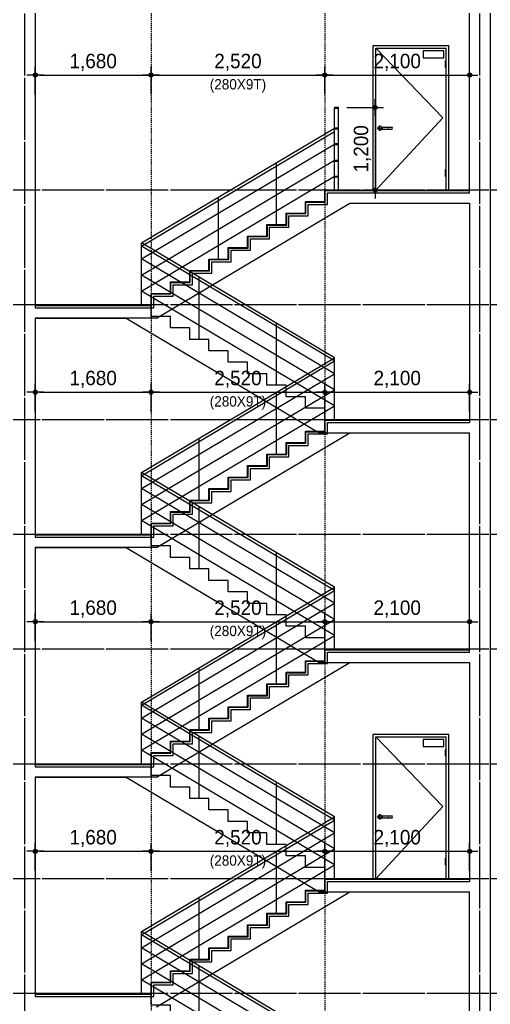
# Model space of a CAD drawing. Header units: millimetres. Extents: x 11948722 to 13111668, y -10771712 to -10232988.
# Drawn here: x 12645941 to 12652766, y -10483525 to -10469229 of the extents above; entities that cross this region are included whole.
import ezdxf

# ---------------------------------------------------------------- set-up
doc = ezdxf.new("R2010")
doc.units = ezdxf.units.MM
doc.header["$LTSCALE"] = 150
doc.header["$MEASUREMENT"] = 0
doc.linetypes.add('CEN', pattern=[6.2, 6, -0.1, 0, -0.1])
doc.linetypes.add('Xref-계단단면도$0$H', pattern=[1, 0.6, -0.4])
doc.layers.get('0').update_dxf_attribs({"linetype": 'CONTINUOUS'})
doc.layers.get('Defpoints').update_dxf_attribs({"color": 117, "linetype": 'CONTINUOUS'})
for name, color, linetype in [('A-중심선', 10, 'CEN'), ('CON-C', 2, 'CONTINUOUS'), ('ELE-8', 8, 'CONTINUOUS'), ('Xref-계단단면도$0$3 dim0', 7, 'CONTINUOUS'), ('Xref-계단단면도$0$A-CEIL', 6, 'CONTINUOUS'), ('Xref-계단단면도$0$A-DIM', 7, 'CONTINUOUS')]:
    doc.layers.add(name, color=color, linetype=linetype)
doc.styles.add('Xref-계단단면도$0$나눔고딕 Se', font='')
doc.styles.get('Xref-계단단면도$0$나눔고딕 Se').set_extended_font_data('Dotum')
doc.dimstyles.new('Xref-계단단면도$0$A1-100', dxfattribs={"dimtxt": 3, "dimasz": 1, "dimexe": 2, "dimexo": 2, "dimgap": 1, "dimtad": 1, "dimdec": 0, "dimzin": 12, "dimdsep": 46, "dimlunit": 6, "dimtxsty": 'Xref-계단단면도$0$나눔고딕 Se', "dimblk1": 'Xref-계단단면도$0$DIMDOT', "dimblk2": 'Xref-계단단면도$0$DIMDOT', "dimsah": 1, "dimcen": -1, "dimdle": 2, "dimclrd": 256, "dimclre": 256, "dimclrt": 3, "dimadec": 0, "dimazin": 0, "dimtfac": 1, "dimtdec": 0, "dimtix": 1, "dimtmove": 2, "dimatfit": 3, "dimldrblk": 'Xref-계단단면도$0$DIMDOT', "dimfxl": 1, "dimtvp": 1, "dimtolj": 1, "dimtzin": 12, "dimlwd": -1, "dimlwe": -1, "dimarcsym": 0})

# ---------------------------------------------------------------- blocks, each defined once
blk = doc.blocks.new('Xref-계단단면도$0$DIMDOT')
at = {"color": 0}
blk.add_line((-2, 0), (2, 0), dxfattribs=at)
for radius in [0.5, 0.25]:
    blk.add_circle((0, 0), radius, dxfattribs=at)
blk = doc.blocks.new('*D454')
at = {"layer": 'Defpoints', "color": 0, "lineweight": -3, "ltscale": 1200}
for p in [(12647846, -10481304), (12646166, -10481704), (12647846, -10481704)]:
    blk.add_point(p, dxfattribs=at)
at = {"layer": 'Xref-계단단면도$0$3 dim0'}
for p, q in [((12646166, -10481584), (12646166, -10481184)), ((12647846, -10481584), (12647846, -10481184)), ((12646226, -10481304), (12647786, -10481304))]:
    blk.add_line(p, q, dxfattribs=at)
at = {"layer": 'Xref-계단단면도$0$3 dim0', "ltscale": 1200, "xscale": 60, "yscale": 60, "zscale": 60, "rotation": 180}
blk.add_blockref('Xref-계단단면도$0$DIMDOT', (12646166, -10481304), dxfattribs=at)
at = {"layer": 'Xref-계단단면도$0$3 dim0', "ltscale": 1200, "xscale": 60, "yscale": 60, "zscale": 60}
blk.add_blockref('Xref-계단단면도$0$DIMDOT', (12647846, -10481304), dxfattribs=at)
at = {"layer": 'Xref-계단단면도$0$3 dim0', "color": 3, "ltscale": 1200, "insert": (12647006, -10481118), "char_height": 210, "attachment_point": 5, "style": 'Xref-계단단면도$0$나눔고딕 Se'}
blk.add_mtext('\\A1;1,680', dxfattribs=at)
blk = doc.blocks.new('*D455')
at = {"layer": 'Defpoints', "color": 0, "lineweight": -3, "ltscale": 1200}
for p in [(12650366, -10481304), (12647846, -10481704), (12650366, -10481704)]:
    blk.add_point(p, dxfattribs=at)
at = {"layer": 'Xref-계단단면도$0$3 dim0'}
for p, q in [((12647846, -10481584), (12647846, -10481184)), ((12650366, -10481584), (12650366, -10481184)), ((12647906, -10481304), (12650306, -10481304))]:
    blk.add_line(p, q, dxfattribs=at)
at = {"layer": 'Xref-계단단면도$0$3 dim0', "ltscale": 1200, "xscale": 60, "yscale": 60, "zscale": 60, "rotation": 180}
blk.add_blockref('Xref-계단단면도$0$DIMDOT', (12647846, -10481304), dxfattribs=at)
at = {"layer": 'Xref-계단단면도$0$3 dim0', "ltscale": 1200, "xscale": 60, "yscale": 60, "zscale": 60}
blk.add_blockref('Xref-계단단면도$0$DIMDOT', (12650366, -10481304), dxfattribs=at)
at = {"layer": 'Xref-계단단면도$0$3 dim0', "color": 3, "ltscale": 1200, "char_height": 210, "attachment_point": 5, "style": 'Xref-계단단면도$0$나눔고딕 Se'}
for s, insert in [('\\A1;2,520', (12649106, -10481118)), ('\\H0.714286x;(280X9T)', (12649106, -10481460))]:
    blk.add_mtext(s, dxfattribs=dict(at, insert=insert))
blk = doc.blocks.new('*D456')
at = {"layer": 'Defpoints', "color": 0, "lineweight": -3, "ltscale": 1200}
for p in [(12652466, -10481304), (12650366, -10481704), (12652466, -10481704)]:
    blk.add_point(p, dxfattribs=at)
at = {"layer": 'Xref-계단단면도$0$3 dim0'}
for p, q in [((12650366, -10481584), (12650366, -10481184)), ((12652466, -10481584), (12652466, -10481184)), ((12650426, -10481304), (12652406, -10481304))]:
    blk.add_line(p, q, dxfattribs=at)
at = {"layer": 'Xref-계단단면도$0$3 dim0', "ltscale": 1200, "xscale": 60, "yscale": 60, "zscale": 60, "rotation": 180}
blk.add_blockref('Xref-계단단면도$0$DIMDOT', (12650366, -10481304), dxfattribs=at)
at = {"layer": 'Xref-계단단면도$0$3 dim0', "ltscale": 1200, "xscale": 60, "yscale": 60, "zscale": 60}
blk.add_blockref('Xref-계단단면도$0$DIMDOT', (12652466, -10481304), dxfattribs=at)
at = {"layer": 'Xref-계단단면도$0$3 dim0', "color": 3, "ltscale": 1200, "insert": (12651416, -10481118), "char_height": 210, "attachment_point": 5, "style": 'Xref-계단단면도$0$나눔고딕 Se'}
blk.add_mtext('\\A1;2,100', dxfattribs=at)
blk = doc.blocks.new('*D457')
at = {"layer": 'Defpoints', "color": 0, "lineweight": -3, "ltscale": 1200}
for p in [(12647846, -10477970), (12646166, -10478370), (12647846, -10478370)]:
    blk.add_point(p, dxfattribs=at)
at = {"layer": 'Xref-계단단면도$0$3 dim0'}
for p, q in [((12646166, -10478250), (12646166, -10477850)), ((12647846, -10478250), (12647846, -10477850)), ((12646226, -10477970), (12647786, -10477970))]:
    blk.add_line(p, q, dxfattribs=at)
at = {"layer": 'Xref-계단단면도$0$3 dim0', "ltscale": 1200, "xscale": 60, "yscale": 60, "zscale": 60, "rotation": 180}
blk.add_blockref('Xref-계단단면도$0$DIMDOT', (12646166, -10477970), dxfattribs=at)
at = {"layer": 'Xref-계단단면도$0$3 dim0', "ltscale": 1200, "xscale": 60, "yscale": 60, "zscale": 60}
blk.add_blockref('Xref-계단단면도$0$DIMDOT', (12647846, -10477970), dxfattribs=at)
at = {"layer": 'Xref-계단단면도$0$3 dim0', "color": 3, "ltscale": 1200, "insert": (12647006, -10477785), "char_height": 210, "attachment_point": 5, "style": 'Xref-계단단면도$0$나눔고딕 Se'}
blk.add_mtext('\\A1;1,680', dxfattribs=at)
blk = doc.blocks.new('*D458')
at = {"layer": 'Defpoints', "color": 0, "lineweight": -3, "ltscale": 1200}
for p in [(12650366, -10477970), (12647846, -10478370), (12650366, -10478370)]:
    blk.add_point(p, dxfattribs=at)
at = {"layer": 'Xref-계단단면도$0$3 dim0'}
for p, q in [((12647846, -10478250), (12647846, -10477850)), ((12650366, -10478250), (12650366, -10477850)), ((12647906, -10477970), (12650306, -10477970))]:
    blk.add_line(p, q, dxfattribs=at)
at = {"layer": 'Xref-계단단면도$0$3 dim0', "ltscale": 1200, "xscale": 60, "yscale": 60, "zscale": 60, "rotation": 180}
blk.add_blockref('Xref-계단단면도$0$DIMDOT', (12647846, -10477970), dxfattribs=at)
at = {"layer": 'Xref-계단단면도$0$3 dim0', "ltscale": 1200, "xscale": 60, "yscale": 60, "zscale": 60}
blk.add_blockref('Xref-계단단면도$0$DIMDOT', (12650366, -10477970), dxfattribs=at)
at = {"layer": 'Xref-계단단면도$0$3 dim0', "color": 3, "ltscale": 1200, "char_height": 210, "attachment_point": 5, "style": 'Xref-계단단면도$0$나눔고딕 Se'}
for s, insert in [('\\A1;2,520', (12649106, -10477785)), ('\\H0.714286x;(280X9T)', (12649106, -10478126))]:
    blk.add_mtext(s, dxfattribs=dict(at, insert=insert))
blk = doc.blocks.new('*D459')
at = {"layer": 'Defpoints', "color": 0, "lineweight": -3, "ltscale": 1200}
for p in [(12652466, -10477970), (12650366, -10478370), (12652466, -10478370)]:
    blk.add_point(p, dxfattribs=at)
at = {"layer": 'Xref-계단단면도$0$3 dim0'}
for p, q in [((12650366, -10478250), (12650366, -10477850)), ((12652466, -10478250), (12652466, -10477850)), ((12650426, -10477970), (12652406, -10477970))]:
    blk.add_line(p, q, dxfattribs=at)
at = {"layer": 'Xref-계단단면도$0$3 dim0', "ltscale": 1200, "xscale": 60, "yscale": 60, "zscale": 60, "rotation": 180}
blk.add_blockref('Xref-계단단면도$0$DIMDOT', (12650366, -10477970), dxfattribs=at)
at = {"layer": 'Xref-계단단면도$0$3 dim0', "ltscale": 1200, "xscale": 60, "yscale": 60, "zscale": 60}
blk.add_blockref('Xref-계단단면도$0$DIMDOT', (12652466, -10477970), dxfattribs=at)
at = {"layer": 'Xref-계단단면도$0$3 dim0', "color": 3, "ltscale": 1200, "insert": (12651416, -10477785), "char_height": 210, "attachment_point": 5, "style": 'Xref-계단단면도$0$나눔고딕 Se'}
blk.add_mtext('\\A1;2,100', dxfattribs=at)
blk = doc.blocks.new('*D460')
at = {"layer": 'Defpoints', "color": 0, "lineweight": -3, "ltscale": 1200}
for p in [(12647846, -10474637), (12646166, -10475037), (12647846, -10475037)]:
    blk.add_point(p, dxfattribs=at)
at = {"layer": 'Xref-계단단면도$0$3 dim0'}
for p, q in [((12646166, -10474917), (12646166, -10474517)), ((12646226, -10474637), (12647786, -10474637)), ((12647846, -10474917), (12647846, -10474517))]:
    blk.add_line(p, q, dxfattribs=at)
at = {"layer": 'Xref-계단단면도$0$3 dim0', "ltscale": 1200, "xscale": 60, "yscale": 60, "zscale": 60, "rotation": 180}
blk.add_blockref('Xref-계단단면도$0$DIMDOT', (12646166, -10474637), dxfattribs=at)
at = {"layer": 'Xref-계단단면도$0$3 dim0', "ltscale": 1200, "xscale": 60, "yscale": 60, "zscale": 60}
blk.add_blockref('Xref-계단단면도$0$DIMDOT', (12647846, -10474637), dxfattribs=at)
at = {"layer": 'Xref-계단단면도$0$3 dim0', "color": 3, "ltscale": 1200, "insert": (12647006, -10474451), "char_height": 210, "attachment_point": 5, "style": 'Xref-계단단면도$0$나눔고딕 Se'}
blk.add_mtext('\\A1;1,680', dxfattribs=at)
blk = doc.blocks.new('*D461')
at = {"layer": 'Defpoints', "color": 0, "lineweight": -3, "ltscale": 1200}
for p in [(12650366, -10474637), (12647846, -10475037), (12650366, -10475037)]:
    blk.add_point(p, dxfattribs=at)
at = {"layer": 'Xref-계단단면도$0$3 dim0'}
for p, q in [((12647846, -10474917), (12647846, -10474517)), ((12647906, -10474637), (12650306, -10474637)), ((12650366, -10474917), (12650366, -10474517))]:
    blk.add_line(p, q, dxfattribs=at)
at = {"layer": 'Xref-계단단면도$0$3 dim0', "ltscale": 1200, "xscale": 60, "yscale": 60, "zscale": 60, "rotation": 180}
blk.add_blockref('Xref-계단단면도$0$DIMDOT', (12647846, -10474637), dxfattribs=at)
at = {"layer": 'Xref-계단단면도$0$3 dim0', "ltscale": 1200, "xscale": 60, "yscale": 60, "zscale": 60}
blk.add_blockref('Xref-계단단면도$0$DIMDOT', (12650366, -10474637), dxfattribs=at)
at = {"layer": 'Xref-계단단면도$0$3 dim0', "color": 3, "ltscale": 1200, "char_height": 210, "attachment_point": 5, "style": 'Xref-계단단면도$0$나눔고딕 Se'}
for s, insert in [('\\A1;2,520', (12649106, -10474451)), ('\\H0.714286x;(280X9T)', (12649106, -10474793))]:
    blk.add_mtext(s, dxfattribs=dict(at, insert=insert))
blk = doc.blocks.new('*D462')
at = {"layer": 'Defpoints', "color": 0, "lineweight": -3, "ltscale": 1200}
for p in [(12652466, -10474637), (12650366, -10475037), (12652466, -10475037)]:
    blk.add_point(p, dxfattribs=at)
at = {"layer": 'Xref-계단단면도$0$3 dim0'}
for p, q in [((12650366, -10474917), (12650366, -10474517)), ((12650426, -10474637), (12652406, -10474637)), ((12652466, -10474917), (12652466, -10474517))]:
    blk.add_line(p, q, dxfattribs=at)
at = {"layer": 'Xref-계단단면도$0$3 dim0', "ltscale": 1200, "xscale": 60, "yscale": 60, "zscale": 60, "rotation": 180}
blk.add_blockref('Xref-계단단면도$0$DIMDOT', (12650366, -10474637), dxfattribs=at)
at = {"layer": 'Xref-계단단면도$0$3 dim0', "ltscale": 1200, "xscale": 60, "yscale": 60, "zscale": 60}
blk.add_blockref('Xref-계단단면도$0$DIMDOT', (12652466, -10474637), dxfattribs=at)
at = {"layer": 'Xref-계단단면도$0$3 dim0', "color": 3, "ltscale": 1200, "insert": (12651416, -10474451), "char_height": 210, "attachment_point": 5, "style": 'Xref-계단단면도$0$나눔고딕 Se'}
blk.add_mtext('\\A1;2,100', dxfattribs=at)
blk = doc.blocks.new('*D463')
at = {"layer": 'Defpoints', "color": 0, "lineweight": -3, "ltscale": 1200}
for p in [(12647846, -10470033), (12646166, -10470433), (12647846, -10470433)]:
    blk.add_point(p, dxfattribs=at)
at = {"layer": 'Xref-계단단면도$0$3 dim0'}
for p, q in [((12646166, -10470313), (12646166, -10469913)), ((12647846, -10470313), (12647846, -10469913)), ((12646226, -10470033), (12647786, -10470033))]:
    blk.add_line(p, q, dxfattribs=at)
at = {"layer": 'Xref-계단단면도$0$3 dim0', "ltscale": 1200, "xscale": 60, "yscale": 60, "zscale": 60, "rotation": 180}
blk.add_blockref('Xref-계단단면도$0$DIMDOT', (12646166, -10470033), dxfattribs=at)
at = {"layer": 'Xref-계단단면도$0$3 dim0', "ltscale": 1200, "xscale": 60, "yscale": 60, "zscale": 60}
blk.add_blockref('Xref-계단단면도$0$DIMDOT', (12647846, -10470033), dxfattribs=at)
at = {"layer": 'Xref-계단단면도$0$3 dim0', "color": 3, "ltscale": 1200, "insert": (12647006, -10469848), "char_height": 210, "attachment_point": 5, "style": 'Xref-계단단면도$0$나눔고딕 Se'}
blk.add_mtext('\\A1;1,680', dxfattribs=at)
blk = doc.blocks.new('*D464')
at = {"layer": 'Defpoints', "color": 0, "lineweight": -3, "ltscale": 1200}
for p in [(12650366, -10470033), (12647846, -10470433), (12650366, -10470433)]:
    blk.add_point(p, dxfattribs=at)
at = {"layer": 'Xref-계단단면도$0$3 dim0'}
for p, q in [((12647846, -10470313), (12647846, -10469913)), ((12650366, -10470313), (12650366, -10469913)), ((12647906, -10470033), (12650306, -10470033))]:
    blk.add_line(p, q, dxfattribs=at)
at = {"layer": 'Xref-계단단면도$0$3 dim0', "ltscale": 1200, "xscale": 60, "yscale": 60, "zscale": 60, "rotation": 180}
blk.add_blockref('Xref-계단단면도$0$DIMDOT', (12647846, -10470033), dxfattribs=at)
at = {"layer": 'Xref-계단단면도$0$3 dim0', "ltscale": 1200, "xscale": 60, "yscale": 60, "zscale": 60}
blk.add_blockref('Xref-계단단면도$0$DIMDOT', (12650366, -10470033), dxfattribs=at)
at = {"layer": 'Xref-계단단면도$0$3 dim0', "color": 3, "ltscale": 1200, "char_height": 210, "attachment_point": 5, "style": 'Xref-계단단면도$0$나눔고딕 Se'}
for s, insert in [('\\A1;2,520', (12649106, -10469848)), ('\\H0.714286x;(280X9T)', (12649106, -10470189))]:
    blk.add_mtext(s, dxfattribs=dict(at, insert=insert))
blk = doc.blocks.new('*D465')
at = {"layer": 'Defpoints', "color": 0, "lineweight": -3, "ltscale": 1200}
for p in [(12652466, -10470033), (12650366, -10470433), (12652466, -10470433)]:
    blk.add_point(p, dxfattribs=at)
at = {"layer": 'Xref-계단단면도$0$3 dim0'}
for p, q in [((12650366, -10470313), (12650366, -10469913)), ((12652466, -10470313), (12652466, -10469913)), ((12650426, -10470033), (12652406, -10470033))]:
    blk.add_line(p, q, dxfattribs=at)
at = {"layer": 'Xref-계단단면도$0$3 dim0', "ltscale": 1200, "xscale": 60, "yscale": 60, "zscale": 60, "rotation": 180}
blk.add_blockref('Xref-계단단면도$0$DIMDOT', (12650366, -10470033), dxfattribs=at)
at = {"layer": 'Xref-계단단면도$0$3 dim0', "ltscale": 1200, "xscale": 60, "yscale": 60, "zscale": 60}
blk.add_blockref('Xref-계단단면도$0$DIMDOT', (12652466, -10470033), dxfattribs=at)
at = {"layer": 'Xref-계단단면도$0$3 dim0', "color": 3, "ltscale": 1200, "insert": (12651416, -10469848), "char_height": 210, "attachment_point": 5, "style": 'Xref-계단단면도$0$나눔고딕 Se'}
blk.add_mtext('\\A1;2,100', dxfattribs=at)
blk = doc.blocks.new('*D472')
at = {"layer": 'Defpoints', "color": 0, "lineweight": -3, "ltscale": 1200}
for p in [(12650566, -10470504), (12650566, -10471704), (12651096, -10471704)]:
    blk.add_point(p, dxfattribs=at)
at = {"layer": 'Xref-계단단면도$0$3 dim0'}
for p, q in [((12650686, -10470504), (12651216, -10470504)), ((12651096, -10470564), (12651096, -10471644)), ((12650686, -10471704), (12651216, -10471704))]:
    blk.add_line(p, q, dxfattribs=at)
at = {"layer": 'Xref-계단단면도$0$3 dim0', "ltscale": 1200, "xscale": 60, "yscale": 60, "zscale": 60}
for p, rotation in [((12651096, -10470504), 90), ((12651096, -10471704), 270)]:
    blk.add_blockref('Xref-계단단면도$0$DIMDOT', p, dxfattribs=dict(at, rotation=rotation))
at = {"layer": 'Xref-계단단면도$0$3 dim0', "color": 3, "ltscale": 1200, "insert": (12650910, -10471104), "char_height": 210, "attachment_point": 5, "rotation": 90, "style": 'Xref-계단단면도$0$나눔고딕 Se'}
blk.add_mtext('\\A1;1,200', dxfattribs=at)
blk = doc.blocks.new('A$C52377B3B')
at = {"layer": 'ELE-8', "ltscale": 300}
for p, q in [((-1100, 2100), (0, 2100)), ((-1100, 0), (-1100, 2100)), ((-1060, 2060), (-90, 1050)), ((-1060, 2060), (-40, 2060)), ((-1060, 0), (-1060, 2060)), ((-40, 0), (-40, 2060)), ((0, 0), (0, 2100)), ((-50, 1880), (-40, 1880)), ((-50, 1780), (-50, 1880)), ((-50, 1780), (-40, 1780)), ((-90, 1050), (-1060, 0)), ((-1040, 900), (-960, 900)), ((-1000, 860), (-1000, 940)), ((-974, 915), (-824, 915)), ((-974, 885), (-824, 885)), ((-50, 300), (-40, 300)), ((-50, 200), (-50, 300)), ((-50, 200), (-40, 200)), ((-1100, 0), (0, 0))]:
    blk.add_line(p, q, dxfattribs=at)
blk.add_lwpolyline([(-372, 2023), (-372, 1924, 0.414214), (-371, 1923), (-72, 1923, 0.414214), (-72, 1924), (-72, 2023, 0.414214), (-72, 2023), (-371, 2023, 0.414214)], format="xyb", close=True, dxfattribs=at)
blk.add_circle((-1000, 900), 30, dxfattribs=at)
for start, end in [(150, 210), (330, 30)]:
    blk.add_arc((-850, 900), 30, start, end, dxfattribs=at)
blk = doc.blocks.new('zw$3F14')
at = {"layer": 'Xref-계단단면도$0$A-CEIL', "ltscale": 1200}
for p, q in [((0, 0), (0, 1200)), ((60, 0), (60, 1200))]:
    blk.add_line(p, q, dxfattribs=at)
at = {"layer": 'Xref-계단단면도$0$A-CEIL', "color": 4, "ltscale": 1200}
for points in [[(60, 1200), (0, 1200), (0, 1191), (60, 1191)], [(60, 900), (0, 900), (0, 891), (60, 891)], [(60, 670), (0, 670), (0, 661), (60, 661)], [(60, 430), (0, 430), (0, 421), (60, 421)], [(60, 200), (0, 200), (0, 191), (60, 191)]]:
    blk.add_lwpolyline(points, close=True, dxfattribs=at)

msp = doc.modelspace()

# ---------------------------------------------------------------- linework, layer by layer
at = {"layer": 'A-중심선'}
for p, q in [((12646015.8, -10505384.5), (12646015.8, -10458703.5)), ((12652615.8, -10505384.5), (12652615.8, -10458703.5)), ((12657396.5, -10471703.5), (12639770.5, -10471703.5)), ((12657396.5, -10473370.2), (12639770.5, -10473370.2)), ((12657396.5, -10475036.9), (12639770.5, -10475036.9)), ((12657396.5, -10476703.5), (12639770.5, -10476703.5)), ((12657396.5, -10478370.2), (12639770.5, -10478370.2)), ((12657396.5, -10480036.9), (12639770.5, -10480036.9)), ((12657396.5, -10481703.5), (12639770.5, -10481703.5)), ((12657396.5, -10483370.2), (12639770.5, -10483370.2))]:
    msp.add_line(p, q, dxfattribs=at)
at = {"layer": 'CON-C', "ltscale": 1200}
for p, q in [((12652765.8, -10461953.5), (12652765.8, -10501943.5)), ((12646165.8, -10462203.5), (12646165.8, -10473410.2)), ((12652465.8, -10471743.5), (12652465.8, -10462203.5)), ((12647927, -10473560.2), (12650727, -10471893.5)), ((12650727, -10471893.5), (12652465.8, -10471893.5)), ((12652465.8, -10471893.5), (12652465.8, -10475076.9)), ((12646165.8, -10473560.2), (12646165.8, -10476743.5)), ((12647927, -10473560.2), (12646165.8, -10473560.2)), ((12647927, -10476893.5), (12650727, -10475226.9)), ((12650727, -10475226.9), (12652465.8, -10475226.9)), ((12646165.8, -10476893.5), (12646165.8, -10480076.9)), ((12647927, -10476893.5), (12646165.8, -10476893.5)), ((12647927, -10480226.9), (12650727, -10478560.2)), ((12650727, -10478560.2), (12652465.8, -10478560.2)), ((12646165.8, -10480226.9), (12646165.8, -10483410.2)), ((12647927, -10480226.9), (12646165.8, -10480226.9)), ((12647927, -10483560.2), (12650727, -10481893.5)), ((12650727, -10481893.5), (12652465.8, -10481893.5)), ((12652465.8, -10485076.9), (12652465.8, -10481893.5))]:
    msp.add_line(p, q, dxfattribs=at)
at = {"layer": 'CON-C', "ltscale": 1200, "flags": 128}
for points in [[(12646165.8, -10473410.2), (12647885.8, -10473410.2), (12647885.8, -10473243.5), (12648165.8, -10473243.5), (12648165.8, -10473076.9), (12648445.8, -10473076.9), (12648445.8, -10472910.2), (12648725.8, -10472910.2), (12648725.8, -10472743.5), (12649005.8, -10472743.5), (12649005.8, -10472576.9), (12649285.8, -10472576.9), (12649285.8, -10472410.2), (12649565.8, -10472410.2), (12649565.8, -10472243.5), (12649845.8, -10472243.5), (12649845.8, -10472076.9), (12650125.8, -10472076.9), (12650125.8, -10471910.2), (12650405.8, -10471910.2), (12650405.8, -10471743.5), (12652465.8, -10471743.5)], [(12646165.8, -10476743.5), (12647885.8, -10476743.5), (12647885.8, -10476576.9), (12648165.8, -10476576.9), (12648165.8, -10476410.2), (12648445.8, -10476410.2), (12648445.8, -10476243.5), (12648725.8, -10476243.5), (12648725.8, -10476076.9), (12649005.8, -10476076.9), (12649005.8, -10475910.2), (12649285.8, -10475910.2), (12649285.8, -10475743.5), (12649565.8, -10475743.5), (12649565.8, -10475576.9), (12649845.8, -10475576.9), (12649845.8, -10475410.2), (12650125.8, -10475410.2), (12650125.8, -10475243.5), (12650405.8, -10475243.5), (12650405.8, -10475076.9), (12652465.8, -10475076.9)], [(12646165.8, -10480076.9), (12647885.8, -10480076.9), (12647885.8, -10479910.2), (12648165.8, -10479910.2), (12648165.8, -10479743.5), (12648445.8, -10479743.5), (12648445.8, -10479576.9), (12648725.8, -10479576.9), (12648725.8, -10479410.2), (12649005.8, -10479410.2), (12649005.8, -10479243.5), (12649285.8, -10479243.5), (12649285.8, -10479076.9), (12649565.8, -10479076.9), (12649565.8, -10478910.2), (12649845.8, -10478910.2), (12649845.8, -10478743.5), (12650125.8, -10478743.5), (12650125.8, -10478576.9), (12650405.8, -10478576.9), (12650405.8, -10478410.2), (12652465.8, -10478410.2)], [(12646165.8, -10483410.2), (12647885.8, -10483410.2), (12647885.8, -10483243.5), (12648165.8, -10483243.5), (12648165.8, -10483076.9), (12648445.8, -10483076.9), (12648445.8, -10482910.2), (12648725.8, -10482910.2), (12648725.8, -10482743.5), (12649005.8, -10482743.5), (12649005.8, -10482576.9), (12649285.8, -10482576.9), (12649285.8, -10482410.2), (12649565.8, -10482410.2), (12649565.8, -10482243.5), (12649845.8, -10482243.5), (12649845.8, -10482076.9), (12650125.8, -10482076.9), (12650125.8, -10481910.2), (12650405.8, -10481910.2), (12650405.8, -10481743.5), (12652465.8, -10481743.5)]]:
    msp.add_lwpolyline(points, dxfattribs=at)
at = {"layer": 'CON-C', "ltscale": 1200}
for points in [[(12652465.8, -10478410.2), (12652465.8, -10475226.9)], [(12652465.8, -10478560.2), (12652465.8, -10481743.5)]]:
    msp.add_lwpolyline(points, dxfattribs=at)
at = {"layer": 'ELE-8', "ltscale": 300}
for p, q in [((12650505.8, -10474136.9), (12647705.8, -10472470.2)), ((12647705.8, -10473370.2), (12647705.8, -10472470.2)), ((12650505.8, -10474183.4), (12647705.8, -10472516.7)), ((12650505.8, -10474369.6), (12647705.8, -10472702.9)), ((12650505.8, -10474602.4), (12647705.8, -10472935.7)), ((12648545.8, -10473870.2), (12648545.8, -10472970.2)), ((12650505.8, -10474835.1), (12647705.8, -10473168.4)), ((12646165.8, -10473560.2), (12647484.5, -10473560.2)), ((12647484.5, -10473560.2), (12650284.5, -10475226.9)), ((12649665.8, -10474536.9), (12649665.8, -10473636.9)), ((12650505.8, -10475036.9), (12650505.8, -10474136.9)), ((12650284.5, -10475226.9), (12652465.8, -10475226.9)), ((12650505.8, -10477470.2), (12647705.8, -10475803.5)), ((12647705.8, -10476703.5), (12647705.8, -10475803.5)), ((12650505.8, -10477516.7), (12647705.8, -10475850.1)), ((12650505.8, -10477702.9), (12647705.8, -10476036.3)), ((12650505.8, -10477935.7), (12647705.8, -10476269)), ((12648545.8, -10477203.5), (12648545.8, -10476303.5)), ((12650505.8, -10478168.4), (12647705.8, -10476501.8)), ((12646165.8, -10476893.5), (12647484.5, -10476893.5)), ((12647484.5, -10476893.5), (12650284.5, -10478560.2)), ((12649665.8, -10477870.2), (12649665.8, -10476970.2)), ((12650505.8, -10478370.2), (12650505.8, -10477470.2)), ((12650284.5, -10478560.2), (12652465.8, -10478560.2)), ((12650505.8, -10480803.5), (12647705.8, -10479136.9)), ((12647705.8, -10480036.9), (12647705.8, -10479136.9)), ((12650505.8, -10480850.1), (12647705.8, -10479183.4)), ((12650505.8, -10481036.3), (12647705.8, -10479369.6)), ((12650505.8, -10481269), (12647705.8, -10479602.4)), ((12648545.8, -10480536.9), (12648545.8, -10479636.9)), ((12650505.8, -10481501.8), (12647705.8, -10479835.1)), ((12646165.8, -10480226.9), (12647484.5, -10480226.9)), ((12647484.5, -10480226.9), (12650284.5, -10481893.5)), ((12649665.8, -10481203.5), (12649665.8, -10480303.5)), ((12650505.8, -10481703.5), (12650505.8, -10480803.5)), ((12650284.5, -10481893.5), (12652465.8, -10481893.5)), ((12650505.8, -10484136.9), (12647705.8, -10482470.2)), ((12647705.8, -10483370.2), (12647705.8, -10482470.2)), ((12650505.8, -10484183.4), (12647705.8, -10482516.7)), ((12650505.8, -10484369.6), (12647705.8, -10482702.9)), ((12650505.8, -10484602.4), (12647705.8, -10482935.7)), ((12648545.8, -10483870.2), (12648545.8, -10482970.2)), ((12650505.8, -10484835.1), (12647705.8, -10483168.4))]:
    msp.add_line(p, q, dxfattribs=at)
at = {"layer": 'ELE-8', "ltscale": 300, "flags": 128}
for points in [[(12652465.8, -10475036.9), (12650365.8, -10475036.9), (12650365.8, -10474870.2), (12650085.8, -10474870.2), (12650085.8, -10474703.5), (12649805.8, -10474703.5), (12649805.8, -10474536.9), (12649525.8, -10474536.9), (12649525.8, -10474370.2), (12649245.8, -10474370.2), (12649245.8, -10474203.5), (12648965.8, -10474203.5), (12648965.8, -10474036.9), (12648685.8, -10474036.9), (12648685.8, -10473870.2), (12648405.8, -10473870.2), (12648405.8, -10473703.5), (12648125.8, -10473703.5), (12648125.8, -10473536.9), (12647845.8, -10473536.9), (12647845.8, -10473370.2), (12646165.8, -10473370.2)], [(12652465.8, -10478370.2), (12650365.8, -10478370.2), (12650365.8, -10478203.5), (12650085.8, -10478203.5), (12650085.8, -10478036.9), (12649805.8, -10478036.9), (12649805.8, -10477870.2), (12649525.8, -10477870.2), (12649525.8, -10477703.5), (12649245.8, -10477703.5), (12649245.8, -10477536.9), (12648965.8, -10477536.9), (12648965.8, -10477370.2), (12648685.8, -10477370.2), (12648685.8, -10477203.5), (12648405.8, -10477203.5), (12648405.8, -10477036.9), (12648125.8, -10477036.9), (12648125.8, -10476870.2), (12647845.8, -10476870.2), (12647845.8, -10476703.5), (12646165.8, -10476703.5)], [(12652465.8, -10481703.5), (12650365.8, -10481703.5), (12650365.8, -10481536.9), (12650085.8, -10481536.9), (12650085.8, -10481370.2), (12649805.8, -10481370.2), (12649805.8, -10481203.5), (12649525.8, -10481203.5), (12649525.8, -10481036.9), (12649245.8, -10481036.9), (12649245.8, -10480870.2), (12648965.8, -10480870.2), (12648965.8, -10480703.5), (12648685.8, -10480703.5), (12648685.8, -10480536.9), (12648405.8, -10480536.9), (12648405.8, -10480370.2), (12648125.8, -10480370.2), (12648125.8, -10480203.5), (12647845.8, -10480203.5), (12647845.8, -10480036.9), (12646165.8, -10480036.9)], [(12652465.8, -10485036.9), (12650365.8, -10485036.9), (12650365.8, -10484870.2), (12650085.8, -10484870.2), (12650085.8, -10484703.5), (12649805.8, -10484703.5), (12649805.8, -10484536.9), (12649525.8, -10484536.9), (12649525.8, -10484370.2), (12649245.8, -10484370.2), (12649245.8, -10484203.5), (12648965.8, -10484203.5), (12648965.8, -10484036.9), (12648685.8, -10484036.9), (12648685.8, -10483870.2), (12648405.8, -10483870.2), (12648405.8, -10483703.5), (12648125.8, -10483703.5), (12648125.8, -10483536.9), (12647845.8, -10483536.9), (12647845.8, -10483370.2), (12646165.8, -10483370.2)]]:
    msp.add_lwpolyline(points, dxfattribs=at)
at = {"layer": 'Xref-계단단면도$0$A-CEIL', "ltscale": 1200}
for p, q in [((12647705.8, -10472470.2), (12650505.8, -10470803.5)), ((12647705.8, -10472516.7), (12650505.8, -10470850.1)), ((12647705.8, -10472702.9), (12650505.8, -10471036.3)), ((12647705.8, -10472935.7), (12650505.8, -10471269)), ((12649665.8, -10472203.5), (12649665.8, -10471303.5)), ((12647705.8, -10473168.4), (12650505.8, -10471501.8)), ((12648825.8, -10472703.5), (12648825.8, -10471803.5)), ((12647705.8, -10473370.2), (12647705.8, -10472470.2)), ((12647705.8, -10475803.5), (12650505.8, -10474136.9)), ((12647705.8, -10475850.1), (12650505.8, -10474183.4)), ((12650505.8, -10475036.9), (12650505.8, -10474136.9)), ((12647705.8, -10476036.3), (12650505.8, -10474369.6)), ((12647705.8, -10476269), (12650505.8, -10474602.4)), ((12649665.8, -10475536.9), (12649665.8, -10474636.9)), ((12647705.8, -10476501.8), (12650505.8, -10474835.1)), ((12648545.8, -10476203.5), (12648545.8, -10475303.5)), ((12647705.8, -10476703.5), (12647705.8, -10475803.5)), ((12647705.8, -10479136.9), (12650505.8, -10477470.2)), ((12650505.8, -10478370.2), (12650505.8, -10477470.2)), ((12647705.8, -10479183.4), (12650505.8, -10477516.7)), ((12647705.8, -10479369.6), (12650505.8, -10477702.9)), ((12647705.8, -10479602.4), (12650505.8, -10477935.7)), ((12649665.8, -10478870.2), (12649665.8, -10477970.2)), ((12647705.8, -10479835.1), (12650505.8, -10478168.4)), ((12648545.8, -10479536.9), (12648545.8, -10478636.9)), ((12647705.8, -10480036.9), (12647705.8, -10479136.9)), ((12647705.8, -10482470.2), (12650505.8, -10480803.5)), ((12647705.8, -10482516.7), (12650505.8, -10480850.1)), ((12650505.8, -10481703.5), (12650505.8, -10480803.5)), ((12647705.8, -10482702.9), (12650505.8, -10481036.3)), ((12647705.8, -10482935.7), (12650505.8, -10481269)), ((12649665.8, -10482203.5), (12649665.8, -10481303.5)), ((12647705.8, -10483168.4), (12650505.8, -10481501.8)), ((12648545.8, -10482870.2), (12648545.8, -10481970.2)), ((12647705.8, -10483370.2), (12647705.8, -10482470.2))]:
    msp.add_line(p, q, dxfattribs=at)
at = {"layer": 'Xref-계단단면도$0$A-CEIL', "ltscale": 1200, "flags": 128}
for points in [[(12646165.8, -10473370.2), (12647845.8, -10473370.2), (12647845.8, -10473203.5), (12648125.8, -10473203.5), (12648125.8, -10473036.9), (12648405.8, -10473036.9), (12648405.8, -10472870.2), (12648685.8, -10472870.2), (12648685.8, -10472703.5), (12648965.8, -10472703.5), (12648965.8, -10472536.9), (12649245.8, -10472536.9), (12649245.8, -10472370.2), (12649525.8, -10472370.2), (12649525.8, -10472203.5), (12649805.8, -10472203.5), (12649805.8, -10472036.9), (12650085.8, -10472036.9), (12650085.8, -10471870.2), (12650365.8, -10471870.2), (12650365.8, -10471703.5), (12652465.8, -10471703.5)], [(12646165.8, -10473377.2), (12647852.8, -10473377.2), (12647852.8, -10473210.5), (12648132.8, -10473210.5), (12648132.8, -10473043.9), (12648412.8, -10473043.9), (12648412.8, -10472877.2), (12648692.8, -10472877.2), (12648692.8, -10472710.5), (12648972.8, -10472710.5), (12648972.8, -10472543.9), (12649252.8, -10472543.9), (12649252.8, -10472377.2), (12649532.8, -10472377.2), (12649532.8, -10472210.5), (12649812.8, -10472210.5), (12649812.8, -10472043.9), (12650092.8, -10472043.9), (12650092.8, -10471877.2), (12650372.8, -10471877.2), (12650372.8, -10471710.5), (12652465.8, -10471710.5)], [(12646165.8, -10476703.5), (12647845.8, -10476703.5), (12647845.8, -10476536.9), (12648125.8, -10476536.9), (12648125.8, -10476370.2), (12648405.8, -10476370.2), (12648405.8, -10476203.5), (12648685.8, -10476203.5), (12648685.8, -10476036.9), (12648965.8, -10476036.9), (12648965.8, -10475870.2), (12649245.8, -10475870.2), (12649245.8, -10475703.5), (12649525.8, -10475703.5), (12649525.8, -10475536.9), (12649805.8, -10475536.9), (12649805.8, -10475370.2), (12650085.8, -10475370.2), (12650085.8, -10475203.5), (12650365.8, -10475203.5), (12650365.8, -10475036.9), (12652465.8, -10475036.9)], [(12646165.8, -10476710.5), (12647852.8, -10476710.5), (12647852.8, -10476543.9), (12648132.8, -10476543.9), (12648132.8, -10476377.2), (12648412.8, -10476377.2), (12648412.8, -10476210.5), (12648692.8, -10476210.5), (12648692.8, -10476043.9), (12648972.8, -10476043.9), (12648972.8, -10475877.2), (12649252.8, -10475877.2), (12649252.8, -10475710.5), (12649532.8, -10475710.5), (12649532.8, -10475543.9), (12649812.8, -10475543.9), (12649812.8, -10475377.2), (12650092.8, -10475377.2), (12650092.8, -10475210.5), (12650372.8, -10475210.5), (12650372.8, -10475043.9), (12652465.8, -10475043.9)], [(12646165.8, -10480036.9), (12647845.8, -10480036.9), (12647845.8, -10479870.2), (12648125.8, -10479870.2), (12648125.8, -10479703.5), (12648405.8, -10479703.5), (12648405.8, -10479536.9), (12648685.8, -10479536.9), (12648685.8, -10479370.2), (12648965.8, -10479370.2), (12648965.8, -10479203.5), (12649245.8, -10479203.5), (12649245.8, -10479036.9), (12649525.8, -10479036.9), (12649525.8, -10478870.2), (12649805.8, -10478870.2), (12649805.8, -10478703.5), (12650085.8, -10478703.5), (12650085.8, -10478536.9), (12650365.8, -10478536.9), (12650365.8, -10478370.2), (12652465.8, -10478370.2)], [(12646165.8, -10480043.9), (12647852.8, -10480043.9), (12647852.8, -10479877.2), (12648132.8, -10479877.2), (12648132.8, -10479710.5), (12648412.8, -10479710.5), (12648412.8, -10479543.9), (12648692.8, -10479543.9), (12648692.8, -10479377.2), (12648972.8, -10479377.2), (12648972.8, -10479210.5), (12649252.8, -10479210.5), (12649252.8, -10479043.9), (12649532.8, -10479043.9), (12649532.8, -10478877.2), (12649812.8, -10478877.2), (12649812.8, -10478710.5), (12650092.8, -10478710.5), (12650092.8, -10478543.9), (12650372.8, -10478543.9), (12650372.8, -10478377.2), (12652465.8, -10478377.2)], [(12646165.8, -10483370.2), (12647845.8, -10483370.2), (12647845.8, -10483203.5), (12648125.8, -10483203.5), (12648125.8, -10483036.9), (12648405.8, -10483036.9), (12648405.8, -10482870.2), (12648685.8, -10482870.2), (12648685.8, -10482703.5), (12648965.8, -10482703.5), (12648965.8, -10482536.9), (12649245.8, -10482536.9), (12649245.8, -10482370.2), (12649525.8, -10482370.2), (12649525.8, -10482203.5), (12649805.8, -10482203.5), (12649805.8, -10482036.9), (12650085.8, -10482036.9), (12650085.8, -10481870.2), (12650365.8, -10481870.2), (12650365.8, -10481703.5), (12652465.8, -10481703.5)], [(12646165.8, -10483377.2), (12647852.8, -10483377.2), (12647852.8, -10483210.5), (12648132.8, -10483210.5), (12648132.8, -10483043.9), (12648412.8, -10483043.9), (12648412.8, -10482877.2), (12648692.8, -10482877.2), (12648692.8, -10482710.5), (12648972.8, -10482710.5), (12648972.8, -10482543.9), (12649252.8, -10482543.9), (12649252.8, -10482377.2), (12649532.8, -10482377.2), (12649532.8, -10482210.5), (12649812.8, -10482210.5), (12649812.8, -10482043.9), (12650092.8, -10482043.9), (12650092.8, -10481877.2), (12650372.8, -10481877.2), (12650372.8, -10481710.5), (12652465.8, -10481710.5)]]:
    msp.add_lwpolyline(points, dxfattribs=at)
at = {"layer": 'Xref-계단단면도$0$A-DIM', "color": 135, "linetype": 'Xref-계단단면도$0$H', "ltscale": 0.2}
for p, q in [((12647845.8, -10468703.5), (12647845.8, -10487656.9)), ((12650365.8, -10468703.5), (12650365.8, -10501703.5))]:
    msp.add_line(p, q, dxfattribs=at)

# ---------------------------------------------------------------- block references
at = {"layer": 'CON-C', "ltscale": 1200}
for p in [(12652165.8, -10471703.5), (12652165.8, -10481703.5)]:
    msp.add_blockref('A$C52377B3B', p, dxfattribs=at)
at = {"layer": 'Xref-계단단면도$0$A-CEIL', "ltscale": 1200}
msp.add_blockref('zw$3F14', (12650505.8, -10471703.5), dxfattribs=at)

# ---------------------------------------------------------------- dimensions: what is measured, and where the dimension line sits
at = {"layer": 'Xref-계단단면도$0$3 dim0'}
for base, p1, p2, picture, middle in [((12647845.8, -10470033.1), (12646165.8, -10470433.1), (12647845.8, -10470433.1), '*D463', (12647005.8, -10469847.7)), ((12652465.8, -10470033.1), (12650365.8, -10470433.1), (12652465.8, -10470433.1), '*D465', (12651415.8, -10469847.7)), ((12647845.8, -10474636.9), (12646165.8, -10475036.9), (12647845.8, -10475036.9), '*D460', (12647005.8, -10474451.5)), ((12652465.8, -10474636.9), (12650365.8, -10475036.9), (12652465.8, -10475036.9), '*D462', (12651415.8, -10474451.5)), ((12647845.8, -10477970.2), (12646165.8, -10478370.2), (12647845.8, -10478370.2), '*D457', (12647005.8, -10477784.8)), ((12652465.8, -10477970.2), (12650365.8, -10478370.2), (12652465.8, -10478370.2), '*D459', (12651415.8, -10477784.8)), ((12647845.8, -10481303.5), (12646165.8, -10481703.5), (12647845.8, -10481703.5), '*D454', (12647005.8, -10481118.2)), ((12652465.8, -10481303.5), (12650365.8, -10481703.5), (12652465.8, -10481703.5), '*D456', (12651415.8, -10481118.2))]:
    dim = msp.add_linear_dim(base=base, p1=p1, p2=p2, dimstyle='Xref-계단단면도$0$A1-100', override={"dimscale": 60, "dimtxt": 3.5, "dimblk1": 'Xref-계단단면도$0$DIMDOT', "dimblk2": 'Xref-계단단면도$0$DIMDOT'}, dxfattribs=at)
    dim.commit()
    dim.dimension.update_dxf_attribs({"geometry": picture, "text_midpoint": middle})
for base, p1, p2, picture, middle in [((12650365.8, -10470033.1), (12647845.8, -10470433.1), (12650365.8, -10470433.1), '*D464', (12649105.8, -10470033.1)), ((12650365.8, -10474636.9), (12647845.8, -10475036.9), (12650365.8, -10475036.9), '*D461', (12649105.8, -10474636.9)), ((12650365.8, -10477970.2), (12647845.8, -10478370.2), (12650365.8, -10478370.2), '*D458', (12649105.8, -10477970.2)), ((12650365.8, -10481303.5), (12647845.8, -10481703.5), (12650365.8, -10481703.5), '*D455', (12649105.8, -10481303.5))]:
    dim = msp.add_linear_dim(base=base, p1=p1, p2=p2, text='<>\\X\\H0.714286x;(280X9T)', dimstyle='Xref-계단단면도$0$A1-100', override={"dimscale": 60, "dimtxt": 3.5, "dimtxsty": 'Xref-계단단면도$0$나눔고딕 Se', "dimblk1": 'Xref-계단단면도$0$DIMDOT', "dimblk2": 'Xref-계단단면도$0$DIMDOT'}, dxfattribs=at)
    dim.commit()
    dim.dimension.update_dxf_attribs({"geometry": picture, "text_midpoint": middle})
dim = msp.add_linear_dim(base=(12651095.8, -10471703.5), p1=(12650565.8, -10470503.5), p2=(12650565.8, -10471703.5), angle=270, dimstyle='Xref-계단단면도$0$A1-100', override={"dimscale": 60, "dimtxt": 3.5}, dxfattribs=at)
dim.commit()
dim.dimension.update_dxf_attribs({"geometry": '*D472', "text_midpoint": (12650910.4, -10471103.5)})

doc.saveas('drawing.dxf')
